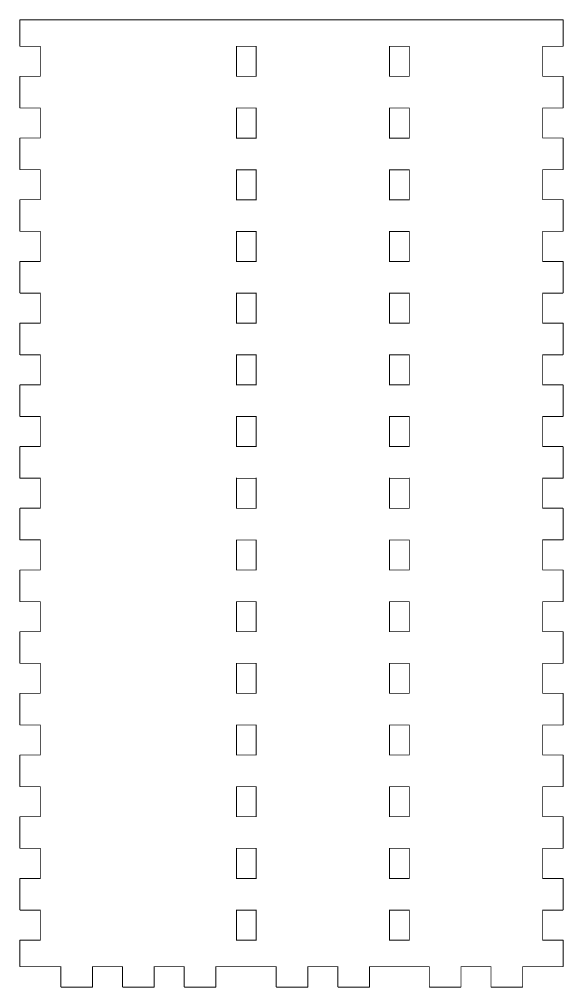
# Model space of a CAD drawing. Extents: x 1 to 1342, y 1 to 618.
# Drawn here: x 1.2 to 133.6, y 239.1 to 474.6 of the extents above; entities that cross this region are included whole.
import ezdxf

# ---------------------------------------------------------------- set-up
doc = ezdxf.new("R2010")
doc.units = 0
doc.layers.get('0').update_dxf_attribs({"linetype": 'CONTINUOUS'})

msp = doc.modelspace()

# ---------------------------------------------------------------- linework, layer by layer
at = {"color": 0, "const_width": 0.2}
for points in [[(6.35963, 474.461), (1.36012, 474.461), (1.34221, 474.461), (1.28846, 474.433), (1.25953, 474.38), (1.25953, 474.359)], [(1.25953, 474.359), (1.25953, 468.111)], [(53.8745, 474.461), (6.35963, 474.461)], [(58.874, 474.461), (53.8745, 474.461)], [(91.1158, 474.461), (58.874, 474.461)], [(96.1154, 474.461), (91.1158, 474.461)], [(128.357, 474.461), (96.1154, 474.461)], [(133.357, 474.461), (128.357, 474.461)], [(133.458, 474.359), (133.458, 474.38), (133.427, 474.433), (133.373, 474.461), (133.357, 474.461)], [(133.458, 468.111), (133.458, 474.359)], [(1.25953, 468.111), (1.25953, 468.094), (1.28846, 468.041), (1.34221, 468.009), (1.36012, 468.009)], [(1.36012, 468.009), (6.35963, 468.009), (6.34175, 468.009), (6.28798, 468.041), (6.25905, 468.094), (6.25905, 468.111)], [(6.25905, 468.111), (6.25905, 460.611), (6.25905, 460.629), (6.28798, 460.682), (6.34175, 460.71), (6.35963, 460.71)], [(128.458, 460.611), (128.458, 468.111), (128.458, 468.094), (128.428, 468.041), (128.374, 468.009), (128.357, 468.009)], [(128.357, 468.009), (133.357, 468.009), (133.373, 468.009), (133.427, 468.041), (133.458, 468.094), (133.458, 468.111)], [(6.35963, 460.71), (1.36012, 460.71), (1.34221, 460.71), (1.28846, 460.682), (1.25953, 460.629), (1.25953, 460.611)], [(1.25953, 460.611), (1.25953, 453.111)], [(133.357, 460.71), (128.357, 460.71), (128.374, 460.71), (128.428, 460.682), (128.458, 460.629), (128.458, 460.611)], [(133.458, 460.611), (133.458, 460.629), (133.427, 460.682), (133.373, 460.71), (133.357, 460.71)], [(133.458, 453.111), (133.458, 460.611)], [(1.25953, 453.111), (1.25953, 453.094), (1.28846, 453.041), (1.34221, 453.009), (1.36012, 453.009)], [(1.36012, 453.009), (6.35963, 453.009), (6.34175, 453.009), (6.28798, 453.041), (6.25905, 453.094), (6.25905, 453.111)], [(6.25905, 453.111), (6.25905, 445.608), (6.25905, 445.629), (6.28798, 445.682), (6.34175, 445.71), (6.35963, 445.71)], [(128.458, 445.608), (128.458, 453.111), (128.458, 453.094), (128.428, 453.041), (128.374, 453.009), (128.357, 453.009)], [(128.357, 453.009), (133.357, 453.009), (133.373, 453.009), (133.427, 453.041), (133.458, 453.094), (133.458, 453.111)], [(6.35963, 445.71), (1.36012, 445.71), (1.34221, 445.71), (1.28846, 445.682), (1.25953, 445.629), (1.25953, 445.608)], [(1.25953, 445.608), (1.25953, 438.108)], [(133.357, 445.71), (128.357, 445.71), (128.374, 445.71), (128.428, 445.682), (128.458, 445.629), (128.458, 445.608)], [(133.458, 445.608), (133.458, 445.629), (133.427, 445.682), (133.373, 445.71), (133.357, 445.71)], [(133.458, 438.108), (133.458, 445.608)], [(1.25953, 438.108), (1.25953, 438.094), (1.28846, 438.037), (1.34221, 438.009), (1.36012, 438.009)], [(1.36012, 438.009), (6.35963, 438.009), (6.34175, 438.009), (6.28798, 438.037), (6.25905, 438.094), (6.25905, 438.108)], [(6.25905, 438.108), (6.25905, 430.608), (6.25905, 430.625), (6.28798, 430.678), (6.34175, 430.71), (6.35963, 430.71)], [(128.458, 430.608), (128.458, 438.108), (128.458, 438.094), (128.428, 438.037), (128.374, 438.009), (128.357, 438.009)], [(128.357, 438.009), (133.357, 438.009), (133.373, 438.009), (133.427, 438.037), (133.458, 438.094), (133.458, 438.108)], [(6.35963, 430.71), (1.36012, 430.71), (1.34221, 430.71), (1.28846, 430.678), (1.25953, 430.625), (1.25953, 430.608)], [(1.25953, 430.608), (1.25953, 423.108)], [(133.357, 430.71), (128.357, 430.71), (128.374, 430.71), (128.428, 430.678), (128.458, 430.625), (128.458, 430.608)], [(133.458, 430.608), (133.458, 430.625), (133.427, 430.678), (133.373, 430.71), (133.357, 430.71)], [(133.458, 423.108), (133.458, 430.608)], [(1.25953, 423.108), (1.25953, 423.09), (1.28846, 423.037), (1.34221, 423.005), (1.36012, 423.005)], [(1.36012, 423.005), (6.35963, 423.005), (6.34175, 423.005), (6.28798, 423.037), (6.25905, 423.09), (6.25905, 423.108)], [(6.25905, 423.108), (6.25905, 415.607), (6.25905, 415.625), (6.28798, 415.678), (6.34175, 415.706), (6.35963, 415.706)], [(128.458, 415.607), (128.458, 423.108), (128.458, 423.09), (128.428, 423.037), (128.374, 423.005), (128.357, 423.005)], [(128.357, 423.005), (133.357, 423.005), (133.373, 423.005), (133.427, 423.037), (133.458, 423.09), (133.458, 423.108)], [(6.35963, 415.706), (1.36012, 415.706), (1.34221, 415.706), (1.28846, 415.678), (1.25953, 415.625), (1.25953, 415.607)], [(1.25953, 415.607), (1.25953, 408.107)], [(133.357, 415.706), (128.357, 415.706), (128.374, 415.706), (128.428, 415.678), (128.458, 415.625), (128.458, 415.607)], [(133.458, 415.607), (133.458, 415.625), (133.427, 415.678), (133.373, 415.706), (133.357, 415.706)], [(133.458, 408.107), (133.458, 415.607)], [(1.25953, 408.107), (1.25953, 408.09), (1.28846, 408.037), (1.34221, 408.005), (1.36012, 408.005)], [(1.36012, 408.005), (6.35963, 408.005), (6.34175, 408.005), (6.28798, 408.037), (6.25905, 408.09), (6.25905, 408.107)], [(6.25905, 408.107), (6.25905, 400.604), (6.25905, 400.625), (6.28798, 400.678), (6.34175, 400.706), (6.35963, 400.706)], [(128.458, 400.604), (128.458, 408.107), (128.458, 408.09), (128.428, 408.037), (128.374, 408.005), (128.357, 408.005)], [(128.357, 408.005), (133.357, 408.005), (133.373, 408.005), (133.427, 408.037), (133.458, 408.09), (133.458, 408.107)], [(6.35963, 400.706), (1.36012, 400.706), (1.34221, 400.706), (1.28846, 400.678), (1.25953, 400.625), (1.25953, 400.604)], [(1.25953, 400.604), (1.25953, 393.104)], [(133.357, 400.706), (128.357, 400.706), (128.374, 400.706), (128.428, 400.678), (128.458, 400.625), (128.458, 400.604)], [(133.458, 400.604), (133.458, 400.625), (133.427, 400.678), (133.373, 400.706), (133.357, 400.706)], [(133.458, 393.104), (133.458, 400.604)], [(1.25953, 393.104), (1.25953, 393.09), (1.28846, 393.033), (1.34221, 393.005), (1.36012, 393.005)], [(1.36012, 393.005), (6.35963, 393.005), (6.34175, 393.005), (6.28798, 393.033), (6.25905, 393.09), (6.25905, 393.104)], [(6.25905, 393.104), (6.25905, 385.604), (6.25905, 385.621), (6.28798, 385.674), (6.34175, 385.706), (6.35963, 385.706)], [(128.458, 385.604), (128.458, 393.104), (128.458, 393.09), (128.428, 393.033), (128.374, 393.005), (128.357, 393.005)], [(128.357, 393.005), (133.357, 393.005), (133.373, 393.005), (133.427, 393.033), (133.458, 393.09), (133.458, 393.104)], [(6.35963, 385.706), (1.36012, 385.706), (1.34221, 385.706), (1.28846, 385.674), (1.25953, 385.621), (1.25953, 385.604)], [(1.25953, 385.604), (1.25953, 378.104)], [(133.357, 385.706), (128.357, 385.706), (128.374, 385.706), (128.428, 385.674), (128.458, 385.621), (128.458, 385.604)], [(133.458, 385.604), (133.458, 385.621), (133.427, 385.674), (133.373, 385.706), (133.357, 385.706)], [(133.458, 378.104), (133.458, 385.604)], [(1.25953, 378.104), (1.25953, 378.086), (1.28846, 378.033), (1.34221, 378.001), (1.36012, 378.001)], [(1.36012, 378.001), (6.35963, 378.001), (6.34175, 378.001), (6.28798, 378.033), (6.25905, 378.086), (6.25905, 378.104)], [(6.25905, 378.104), (6.25905, 370.604), (6.25905, 370.621), (6.28798, 370.674), (6.34175, 370.702), (6.35963, 370.702)], [(128.458, 370.604), (128.458, 378.104), (128.458, 378.086), (128.428, 378.033), (128.374, 378.001), (128.357, 378.001)], [(128.357, 378.001), (133.357, 378.001), (133.373, 378.001), (133.427, 378.033), (133.458, 378.086), (133.458, 378.104)], [(6.35963, 370.702), (1.36012, 370.702), (1.34221, 370.702), (1.28846, 370.674), (1.25953, 370.621), (1.25953, 370.604)], [(1.25953, 370.604), (1.25953, 363.104)], [(133.357, 370.702), (128.357, 370.702), (128.374, 370.702), (128.428, 370.674), (128.458, 370.621), (128.458, 370.604)], [(133.458, 370.604), (133.458, 370.621), (133.427, 370.674), (133.373, 370.702), (133.357, 370.702)], [(133.458, 363.104), (133.458, 370.604)], [(1.25953, 363.104), (1.25953, 363.086), (1.28846, 363.033), (1.34221, 363.001), (1.36012, 363.001)], [(1.36012, 363.001), (6.35963, 363.001), (6.34175, 363.001), (6.28798, 363.033), (6.25905, 363.086), (6.25905, 363.104)], [(6.25905, 363.104), (6.25905, 355.6), (6.25905, 355.618), (6.28798, 355.674), (6.34175, 355.702), (6.35963, 355.702)], [(128.458, 355.6), (128.458, 363.104), (128.458, 363.086), (128.428, 363.033), (128.374, 363.001), (128.357, 363.001)], [(128.357, 363.001), (133.357, 363.001), (133.373, 363.001), (133.427, 363.033), (133.458, 363.086), (133.458, 363.104)], [(6.35963, 355.702), (1.36012, 355.702), (1.34221, 355.702), (1.28846, 355.674), (1.25953, 355.618), (1.25953, 355.6)], [(1.25953, 355.6), (1.25953, 348.101)], [(133.357, 355.702), (128.357, 355.702), (128.374, 355.702), (128.428, 355.674), (128.458, 355.618), (128.458, 355.6)], [(133.458, 355.6), (133.458, 355.618), (133.427, 355.674), (133.373, 355.702), (133.357, 355.702)], [(133.458, 348.101), (133.458, 355.6)], [(1.25953, 348.101), (1.25953, 348.084), (1.28846, 348.03), (1.34221, 348), (1.36012, 348)], [(1.36012, 348), (6.35963, 348), (6.34175, 348), (6.28798, 348.03), (6.25905, 348.084), (6.25905, 348.101)], [(6.25905, 348.101), (6.25905, 340.6), (6.25905, 340.618), (6.28798, 340.672), (6.34175, 340.701), (6.35963, 340.701)], [(128.458, 340.6), (128.458, 348.101), (128.458, 348.084), (128.428, 348.03), (128.374, 348), (128.357, 348)], [(128.357, 348), (133.357, 348), (133.373, 348), (133.427, 348.03), (133.458, 348.084), (133.458, 348.101)], [(6.35963, 340.701), (1.36012, 340.701), (1.34221, 340.701), (1.28846, 340.672), (1.25953, 340.618), (1.25953, 340.6)], [(1.25953, 340.6), (1.25953, 333.099)], [(133.357, 340.701), (128.357, 340.701), (128.374, 340.701), (128.428, 340.672), (128.458, 340.618), (128.458, 340.6)], [(133.458, 340.6), (133.458, 340.618), (133.427, 340.672), (133.373, 340.701), (133.357, 340.701)], [(133.458, 333.099), (133.458, 340.6)], [(1.25953, 333.099), (1.25953, 333.083), (1.28846, 333.029), (1.34221, 332.999), (1.36012, 332.999)], [(1.36012, 332.999), (6.35963, 332.999), (6.34175, 332.999), (6.28798, 333.029), (6.25905, 333.083), (6.25905, 333.099)], [(6.25905, 333.099), (6.25905, 325.599), (6.25905, 325.617), (6.28798, 325.67), (6.34175, 325.699), (6.35963, 325.699)], [(128.458, 325.599), (128.458, 333.099), (128.458, 333.083), (128.428, 333.029), (128.374, 332.999), (128.357, 332.999)], [(128.357, 332.999), (133.357, 332.999), (133.373, 332.999), (133.427, 333.029), (133.458, 333.083), (133.458, 333.099)], [(6.35963, 325.699), (1.36012, 325.699), (1.34221, 325.699), (1.28846, 325.67), (1.25953, 325.617), (1.25953, 325.599)], [(1.25953, 325.599), (1.25953, 318.098)], [(133.357, 325.699), (128.357, 325.699), (128.374, 325.699), (128.428, 325.67), (128.458, 325.617), (128.458, 325.599)], [(133.458, 325.599), (133.458, 325.617), (133.427, 325.67), (133.373, 325.699), (133.357, 325.699)], [(133.458, 318.098), (133.458, 325.599)], [(1.25953, 318.098), (1.25953, 318.081), (1.28846, 318.028), (1.34221, 317.997), (1.36012, 317.997)], [(1.36012, 317.997), (6.35963, 317.997), (6.34175, 317.997), (6.28798, 318.028), (6.25905, 318.081), (6.25905, 318.098)], [(6.25905, 318.098), (6.25905, 310.598), (6.25905, 310.615), (6.28798, 310.669), (6.34175, 310.698), (6.35963, 310.698)], [(128.458, 310.598), (128.458, 318.098), (128.458, 318.081), (128.428, 318.028), (128.374, 317.997), (128.357, 317.997)], [(128.357, 317.997), (133.357, 317.997), (133.373, 317.997), (133.427, 318.028), (133.458, 318.081), (133.458, 318.098)], [(6.35963, 310.698), (1.36012, 310.698), (1.34221, 310.698), (1.28846, 310.669), (1.25953, 310.615), (1.25953, 310.598)], [(133.357, 310.698), (128.357, 310.698), (128.374, 310.698), (128.428, 310.669), (128.458, 310.615), (128.458, 310.598)], [(133.458, 310.598), (133.458, 310.615), (133.427, 310.669), (133.373, 310.698), (133.357, 310.698)], [(1.25953, 310.598), (1.25953, 303.097)], [(133.458, 303.097), (133.458, 310.598)], [(1.25953, 303.097), (1.25953, 303.08), (1.28846, 303.027), (1.34221, 302.996), (1.36012, 302.996)], [(1.36012, 302.996), (6.35963, 302.996), (6.34175, 302.996), (6.28798, 303.027), (6.25905, 303.08), (6.25905, 303.097)], [(6.25905, 303.097), (6.25905, 295.596), (6.25905, 295.614), (6.28798, 295.668), (6.34175, 295.697), (6.35963, 295.697)], [(128.458, 295.596), (128.458, 303.097), (128.458, 303.08), (128.428, 303.027), (128.374, 302.996), (128.357, 302.996)], [(128.357, 302.996), (133.357, 302.996), (133.373, 302.996), (133.427, 303.027), (133.458, 303.08), (133.458, 303.097)], [(6.35963, 295.697), (1.36012, 295.697), (1.34221, 295.697), (1.28846, 295.668), (1.25953, 295.614), (1.25953, 295.596)], [(1.25953, 295.596), (1.25953, 288.095)], [(133.357, 295.697), (128.357, 295.697), (128.374, 295.697), (128.428, 295.668), (128.458, 295.614), (128.458, 295.596)], [(133.458, 295.596), (133.458, 295.614), (133.427, 295.668), (133.373, 295.697), (133.357, 295.697)], [(133.458, 288.095), (133.458, 295.596)], [(1.25953, 288.095), (1.25953, 288.079), (1.28846, 288.025), (1.34221, 287.995), (1.36012, 287.995)], [(1.36012, 287.995), (6.35963, 287.995), (6.34175, 287.995), (6.28798, 288.025), (6.25905, 288.079), (6.25905, 288.095)], [(6.25905, 288.095), (6.25905, 280.595), (6.25905, 280.613), (6.28798, 280.666), (6.34175, 280.695), (6.35963, 280.695)], [(128.458, 280.595), (128.458, 288.095), (128.458, 288.079), (128.428, 288.025), (128.374, 287.995), (128.357, 287.995)], [(128.357, 287.995), (133.357, 287.995), (133.373, 287.995), (133.427, 288.025), (133.458, 288.079), (133.458, 288.095)], [(6.35963, 280.695), (1.36012, 280.695), (1.34221, 280.695), (1.28846, 280.666), (1.25953, 280.613), (1.25953, 280.595)], [(1.25953, 280.595), (1.25953, 273.094)], [(133.357, 280.695), (128.357, 280.695), (128.374, 280.695), (128.428, 280.666), (128.458, 280.613), (128.458, 280.595)], [(133.458, 280.595), (133.458, 280.613), (133.427, 280.666), (133.373, 280.695), (133.357, 280.695)], [(133.458, 273.094), (133.458, 280.595)], [(1.25953, 273.094), (1.25953, 273.078), (1.28846, 273.024), (1.34221, 272.994), (1.36012, 272.994)], [(1.36012, 272.994), (6.35963, 272.994), (6.34175, 272.994), (6.28798, 273.024), (6.25905, 273.078), (6.25905, 273.094)], [(6.25905, 273.094), (6.25905, 265.593), (6.25905, 265.611), (6.28798, 265.665), (6.34175, 265.694), (6.35963, 265.694)], [(128.458, 265.593), (128.458, 273.094), (128.458, 273.078), (128.428, 273.024), (128.374, 272.994), (128.357, 272.994)], [(128.357, 272.994), (133.357, 272.994), (133.373, 272.994), (133.427, 273.024), (133.458, 273.078), (133.458, 273.094)], [(6.35963, 265.694), (1.36012, 265.694), (1.34221, 265.694), (1.28846, 265.665), (1.25953, 265.611), (1.25953, 265.593)], [(1.25953, 265.593), (1.25953, 258.093)], [(133.357, 265.694), (128.357, 265.694), (128.374, 265.694), (128.428, 265.665), (128.458, 265.611), (128.458, 265.593)], [(133.458, 265.593), (133.458, 265.611), (133.427, 265.665), (133.373, 265.694), (133.357, 265.694)], [(133.458, 258.093), (133.458, 265.593)], [(1.25953, 258.093), (1.25953, 258.076), (1.28846, 258.022), (1.34221, 257.992), (1.36012, 257.992)], [(1.36012, 257.992), (6.35963, 257.992), (6.34175, 257.992), (6.28798, 258.022), (6.25905, 258.076), (6.25905, 258.093)], [(6.25905, 258.093), (6.25905, 250.592), (6.25905, 250.61), (6.28798, 250.664), (6.34175, 250.693), (6.35963, 250.693)], [(128.458, 250.592), (128.458, 258.093), (128.458, 258.076), (128.428, 258.022), (128.374, 257.992), (128.357, 257.992)], [(128.357, 257.992), (133.357, 257.992), (133.373, 257.992), (133.427, 258.022), (133.458, 258.076), (133.458, 258.093)], [(6.35963, 250.693), (1.36012, 250.693), (1.34221, 250.693), (1.28846, 250.664), (1.25953, 250.61), (1.25953, 250.592)], [(1.25953, 250.592), (1.25953, 244.343)], [(133.357, 250.693), (128.357, 250.693), (128.374, 250.693), (128.428, 250.664), (128.458, 250.61), (128.458, 250.592)], [(133.458, 250.592), (133.458, 250.61), (133.427, 250.664), (133.373, 250.693), (133.357, 250.693)], [(133.458, 244.343), (133.458, 250.592)], [(1.25953, 244.343), (1.25953, 244.326), (1.28846, 244.273), (1.34221, 244.242), (1.36012, 244.242)], [(1.36012, 244.242), (6.35963, 244.242)], [(6.35, 244.242), (11.3578, 244.242)], [(11.3578, 244.242), (11.3399, 244.242), (11.2861, 244.273), (11.2572, 244.326), (11.2572, 244.343)], [(11.2572, 244.343), (11.2572, 239.343), (11.2572, 239.327), (11.2861, 239.273), (11.3399, 239.243), (11.3578, 239.243)], [(18.9591, 239.343), (18.9591, 244.343), (18.9591, 244.326), (18.9288, 244.273), (18.875, 244.242), (18.8584, 244.242)], [(18.8584, 244.242), (26.3591, 244.242)], [(26.3591, 244.242), (26.3412, 244.242), (26.2874, 244.273), (26.2585, 244.326), (26.2585, 244.343)], [(26.2585, 244.343), (26.2585, 239.343), (26.2585, 239.327), (26.2874, 239.273), (26.3412, 239.243), (26.3591, 239.243)], [(33.9604, 239.343), (33.9604, 244.343), (33.9604, 244.326), (33.9301, 244.273), (33.8763, 244.242), (33.8598, 244.242)], [(33.8598, 244.242), (41.3604, 244.242)], [(41.3604, 244.242), (41.3424, 244.242), (41.2888, 244.273), (41.2598, 244.326), (41.2598, 244.343)], [(41.2598, 244.343), (41.2598, 239.343), (41.2598, 239.327), (41.2888, 239.273), (41.3424, 239.243), (41.3604, 239.243)], [(48.9617, 239.343), (48.9617, 244.343), (48.9617, 244.326), (48.9313, 244.273), (48.8777, 244.242), (48.8611, 244.242)], [(48.8611, 244.242), (53.8688, 244.242)], [(53.8688, 244.242), (58.8684, 244.242)], [(58.8684, 244.242), (63.7399, 244.242)], [(63.7399, 244.242), (63.7219, 244.242), (63.6683, 244.273), (63.6393, 244.326), (63.6393, 244.343)], [(63.6393, 244.343), (63.6393, 239.343), (63.6393, 239.327), (63.6683, 239.273), (63.7219, 239.243), (63.7399, 239.243)], [(71.3412, 239.343), (71.3412, 244.343), (71.3412, 244.326), (71.3109, 244.273), (71.2569, 244.242), (71.2403, 244.242)], [(71.2403, 244.242), (78.7411, 244.242)], [(78.7411, 244.242), (78.7231, 244.242), (78.6694, 244.273), (78.6405, 244.326), (78.6405, 244.343)], [(78.6405, 244.343), (78.6405, 239.343), (78.6405, 239.327), (78.6694, 239.273), (78.7231, 239.243), (78.7411, 239.243)], [(86.3424, 239.343), (86.3424, 244.343), (86.3424, 244.326), (86.312, 244.273), (86.2584, 244.242), (86.2418, 244.242)], [(86.2418, 244.242), (91.113, 244.242)], [(91.113, 244.242), (96.1125, 244.242)], [(96.1125, 244.242), (100.984, 244.242)], [(100.984, 244.242), (100.966, 244.242), (100.912, 244.273), (100.884, 244.326), (100.884, 244.343)], [(100.884, 244.343), (100.884, 239.343), (100.884, 239.327), (100.912, 239.273), (100.966, 239.243), (100.984, 239.243)], [(108.585, 239.343), (108.585, 244.343), (108.585, 244.326), (108.555, 244.273), (108.501, 244.242), (108.485, 244.242)], [(108.485, 244.242), (115.985, 244.242)], [(115.985, 244.242), (115.968, 244.242), (115.914, 244.273), (115.885, 244.326), (115.885, 244.343)], [(115.885, 244.343), (115.885, 239.343), (115.885, 239.327), (115.914, 239.273), (115.968, 239.243), (115.985, 239.243)], [(123.587, 239.343), (123.587, 244.343), (123.587, 244.326), (123.556, 244.273), (123.503, 244.242), (123.486, 244.242)], [(123.486, 244.242), (128.357, 244.242)], [(128.357, 244.242), (133.357, 244.242), (133.373, 244.242), (133.427, 244.273), (133.458, 244.326), (133.458, 244.343)], [(11.3578, 239.243), (18.8584, 239.243), (18.875, 239.243), (18.9288, 239.273), (18.9591, 239.327), (18.9591, 239.343)], [(26.3591, 239.243), (33.8598, 239.243), (33.8763, 239.243), (33.9301, 239.273), (33.9604, 239.327), (33.9604, 239.343)], [(41.3604, 239.243), (48.8611, 239.243), (48.8777, 239.243), (48.9313, 239.273), (48.9617, 239.327), (48.9617, 239.343)], [(63.7399, 239.243), (71.2403, 239.243), (71.2569, 239.243), (71.3109, 239.273), (71.3412, 239.327), (71.3412, 239.343)], [(78.7411, 239.243), (86.2418, 239.243), (86.2584, 239.243), (86.312, 239.273), (86.3424, 239.327), (86.3424, 239.343)], [(100.984, 239.243), (108.485, 239.243), (108.501, 239.243), (108.555, 239.273), (108.585, 239.327), (108.585, 239.343)], [(115.985, 239.243), (123.486, 239.243), (123.503, 239.243), (123.556, 239.273), (123.587, 239.327), (123.587, 239.343)]]:
    msp.add_lwpolyline(points, dxfattribs=at)
at = {"color": 5, "const_width": 0.2}
for points in [[(53.9694, 460.59), (53.9694, 468.094), (53.9694, 468.076), (53.939, 468.023), (53.8854, 467.991), (53.8688, 467.991)], [(53.8688, 467.991), (58.8684, 467.991), (58.8504, 467.991), (58.7968, 468.023), (58.7678, 468.076), (58.7678, 468.094)], [(58.7678, 468.094), (58.7678, 460.59)], [(91.2139, 460.59), (91.2139, 468.094), (91.2139, 468.076), (91.1835, 468.023), (91.1296, 467.991), (91.113, 467.991)], [(91.113, 467.991), (96.1125, 467.991), (96.0949, 467.991), (96.0409, 468.023), (96.012, 468.076), (96.012, 468.094)], [(96.012, 468.094), (96.012, 460.59)], [(58.8684, 460.693), (53.8688, 460.693), (53.8854, 460.693), (53.939, 460.664), (53.9694, 460.608), (53.9694, 460.59)], [(58.7692, 460.594), (58.7692, 460.611), (58.7982, 460.664), (58.8504, 460.693), (58.8684, 460.693)], [(96.1125, 460.693), (91.113, 460.693), (91.1296, 460.693), (91.1835, 460.664), (91.2139, 460.608), (91.2139, 460.59)], [(96.0134, 460.594), (96.0134, 460.611), (96.0423, 460.664), (96.0949, 460.693), (96.1125, 460.693)], [(53.9694, 445.59), (53.9694, 453.094), (53.9694, 453.076), (53.939, 453.023), (53.8854, 452.991), (53.8688, 452.991)], [(53.8688, 452.991), (58.8684, 452.991), (58.8504, 452.991), (58.7968, 453.023), (58.7678, 453.076), (58.7678, 453.094)], [(58.7678, 453.094), (58.7678, 445.59)], [(91.2139, 445.59), (91.2139, 453.094), (91.2139, 453.076), (91.1835, 453.023), (91.1296, 452.991), (91.113, 452.991)], [(91.113, 452.991), (96.1125, 452.991), (96.0949, 452.991), (96.0409, 453.023), (96.012, 453.076), (96.012, 453.094)], [(96.012, 453.094), (96.012, 445.59)], [(58.8684, 445.692), (53.8688, 445.692), (53.8854, 445.692), (53.939, 445.664), (53.9694, 445.608), (53.9694, 445.59)], [(58.7692, 445.594), (58.7692, 445.611), (58.7982, 445.664), (58.8504, 445.692), (58.8684, 445.692)], [(96.1125, 445.692), (91.113, 445.692), (91.1296, 445.692), (91.1835, 445.664), (91.2139, 445.608), (91.2139, 445.59)], [(96.0134, 445.594), (96.0134, 445.611), (96.0423, 445.664), (96.0949, 445.692), (96.1125, 445.692)], [(53.9694, 430.59), (53.9694, 438.094), (53.9694, 438.076), (53.939, 438.023), (53.8854, 437.991), (53.8688, 437.991)], [(53.8688, 437.991), (58.8684, 437.991), (58.8504, 437.991), (58.7968, 438.023), (58.7678, 438.076), (58.7678, 438.094)], [(58.7678, 438.094), (58.7678, 430.59)], [(91.2139, 430.59), (91.2139, 438.094), (91.2139, 438.076), (91.1835, 438.023), (91.1296, 437.991), (91.113, 437.991)], [(91.113, 437.991), (96.1125, 437.991), (96.0949, 437.991), (96.0409, 438.023), (96.012, 438.076), (96.012, 438.094)], [(96.012, 438.094), (96.012, 430.59)], [(58.8684, 430.692), (53.8688, 430.692), (53.8854, 430.692), (53.939, 430.664), (53.9694, 430.611), (53.9694, 430.59)], [(58.7692, 430.59), (58.7692, 430.611), (58.7982, 430.664), (58.8504, 430.692), (58.8684, 430.692)], [(96.1125, 430.692), (91.113, 430.692), (91.1296, 430.692), (91.1835, 430.664), (91.2139, 430.611), (91.2139, 430.59)], [(96.0134, 430.59), (96.0134, 430.611), (96.0423, 430.664), (96.0949, 430.692), (96.1125, 430.692)], [(53.9694, 415.59), (53.9694, 423.093), (53.9694, 423.076), (53.939, 423.023), (53.8854, 422.991), (53.8688, 422.991)], [(53.8688, 422.991), (58.8684, 422.991), (58.8504, 422.991), (58.7968, 423.023), (58.7678, 423.076), (58.7678, 423.093)], [(58.7678, 423.093), (58.7678, 415.59)], [(91.2139, 415.59), (91.2139, 423.093), (91.2139, 423.076), (91.1835, 423.023), (91.1296, 422.991), (91.113, 422.991)], [(91.113, 422.991), (96.1125, 422.991), (96.0949, 422.991), (96.0409, 423.023), (96.012, 423.076), (96.012, 423.093)], [(96.012, 423.093), (96.012, 415.59)], [(58.8684, 415.692), (53.8688, 415.692), (53.8854, 415.692), (53.939, 415.664), (53.9694, 415.611), (53.9694, 415.59)], [(58.7692, 415.59), (58.7692, 415.611), (58.7982, 415.664), (58.8504, 415.692), (58.8684, 415.692)], [(96.1125, 415.692), (91.113, 415.692), (91.1296, 415.692), (91.1835, 415.664), (91.2139, 415.611), (91.2139, 415.59)], [(96.0134, 415.59), (96.0134, 415.611), (96.0423, 415.664), (96.0949, 415.692), (96.1125, 415.692)], [(53.9694, 400.593), (53.9694, 408.093), (53.9694, 408.076), (53.939, 408.023), (53.8854, 407.991), (53.8688, 407.991)], [(53.8688, 407.991), (58.8684, 407.991), (58.8504, 407.991), (58.7968, 408.023), (58.7678, 408.076), (58.7678, 408.093)], [(58.7678, 408.093), (58.7678, 400.593)], [(91.2139, 400.593), (91.2139, 408.093), (91.2139, 408.076), (91.1835, 408.023), (91.1296, 407.991), (91.113, 407.991)], [(91.113, 407.991), (96.1125, 407.991), (96.0949, 407.991), (96.0409, 408.023), (96.012, 408.076), (96.012, 408.093)], [(96.012, 408.093), (96.012, 400.593)], [(58.8684, 400.692), (53.8688, 400.692), (53.8854, 400.692), (53.939, 400.664), (53.9694, 400.611), (53.9694, 400.593)], [(58.7692, 400.593), (58.7692, 400.611), (58.7982, 400.664), (58.8504, 400.692), (58.8684, 400.692)], [(96.1125, 400.692), (91.113, 400.692), (91.1296, 400.692), (91.1835, 400.664), (91.2139, 400.611), (91.2139, 400.593)], [(96.0134, 400.593), (96.0134, 400.611), (96.0423, 400.664), (96.0949, 400.692), (96.1125, 400.692)], [(53.9694, 385.593), (53.9694, 393.093), (53.9694, 393.076), (53.939, 393.023), (53.8854, 392.991), (53.8688, 392.991)], [(53.8688, 392.991), (58.8684, 392.991), (58.8504, 392.991), (58.7968, 393.023), (58.7678, 393.076), (58.7678, 393.093)], [(58.7678, 393.093), (58.7678, 385.593)], [(91.2139, 385.593), (91.2139, 393.093), (91.2139, 393.076), (91.1835, 393.023), (91.1296, 392.991), (91.113, 392.991)], [(91.113, 392.991), (96.1125, 392.991), (96.0949, 392.991), (96.0409, 393.023), (96.012, 393.076), (96.012, 393.093)], [(96.012, 393.093), (96.012, 385.593)], [(58.8684, 385.692), (53.8688, 385.692), (53.8854, 385.692), (53.939, 385.664), (53.9694, 385.611), (53.9694, 385.593)], [(58.7692, 385.593), (58.7692, 385.611), (58.7982, 385.664), (58.8504, 385.692), (58.8684, 385.692)], [(96.1125, 385.692), (91.113, 385.692), (91.1296, 385.692), (91.1835, 385.664), (91.2139, 385.611), (91.2139, 385.593)], [(96.0134, 385.593), (96.0134, 385.611), (96.0423, 385.664), (96.0949, 385.692), (96.1125, 385.692)], [(53.9694, 370.593), (53.9694, 378.093), (53.9694, 378.075), (53.939, 378.023), (53.8854, 377.991), (53.8688, 377.991)], [(53.8688, 377.991), (58.8684, 377.991), (58.8504, 377.991), (58.7968, 378.023), (58.7678, 378.075), (58.7678, 378.093)], [(58.7678, 378.093), (58.7678, 370.593)], [(91.2139, 370.593), (91.2139, 378.093), (91.2139, 378.075), (91.1835, 378.023), (91.1296, 377.991), (91.113, 377.991)], [(91.113, 377.991), (96.1125, 377.991), (96.0949, 377.991), (96.0409, 378.023), (96.012, 378.075), (96.012, 378.093)], [(96.012, 378.093), (96.012, 370.593)], [(58.8684, 370.692), (53.8688, 370.692), (53.8854, 370.692), (53.939, 370.664), (53.9694, 370.611), (53.9694, 370.593)], [(58.7692, 370.593), (58.7692, 370.611), (58.7982, 370.664), (58.8504, 370.692), (58.8684, 370.692)], [(96.1125, 370.692), (91.113, 370.692), (91.1296, 370.692), (91.1835, 370.664), (91.2139, 370.611), (91.2139, 370.593)], [(96.0134, 370.593), (96.0134, 370.611), (96.0423, 370.664), (96.0949, 370.692), (96.1125, 370.692)], [(53.9694, 355.593), (53.9694, 363.093), (53.9694, 363.075), (53.939, 363.022), (53.8854, 362.991), (53.8688, 362.991)], [(53.8688, 362.991), (58.8684, 362.991), (58.8504, 362.991), (58.7968, 363.022), (58.7678, 363.075), (58.7678, 363.093)], [(58.7678, 363.093), (58.7678, 355.593)], [(91.2139, 355.593), (91.2139, 363.093), (91.2139, 363.075), (91.1835, 363.022), (91.1296, 362.991), (91.113, 362.991)], [(91.113, 362.991), (96.1125, 362.991), (96.0949, 362.991), (96.0409, 363.022), (96.012, 363.075), (96.012, 363.093)], [(96.012, 363.093), (96.012, 355.593)], [(58.8684, 355.692), (53.8688, 355.692), (53.8854, 355.692), (53.939, 355.663), (53.9694, 355.611), (53.9694, 355.593)], [(58.7692, 355.593), (58.7692, 355.611), (58.7982, 355.663), (58.8504, 355.692), (58.8684, 355.692)], [(96.1125, 355.692), (91.113, 355.692), (91.1296, 355.692), (91.1835, 355.663), (91.2139, 355.611), (91.2139, 355.593)], [(96.0134, 355.593), (96.0134, 355.611), (96.0423, 355.663), (96.0949, 355.692), (96.1125, 355.692)], [(53.9694, 340.592), (53.9694, 348.093), (53.9694, 348.076), (53.939, 348.022), (53.8854, 347.992), (53.8688, 347.992)], [(53.8688, 347.992), (58.8684, 347.992), (58.8504, 347.992), (58.7968, 348.022), (58.7678, 348.076), (58.7678, 348.093)], [(58.7678, 348.093), (58.7678, 340.592)], [(91.2139, 340.592), (91.2139, 348.093), (91.2139, 348.076), (91.1835, 348.022), (91.1296, 347.992), (91.113, 347.992)], [(91.113, 347.992), (96.1125, 347.992), (96.0949, 347.992), (96.0409, 348.022), (96.012, 348.076), (96.012, 348.093)], [(96.012, 348.093), (96.012, 340.592)], [(58.8684, 340.692), (53.8688, 340.692), (53.8854, 340.692), (53.939, 340.663), (53.9694, 340.61), (53.9694, 340.592)], [(58.7692, 340.592), (58.7692, 340.61), (58.7982, 340.663), (58.8504, 340.692), (58.8684, 340.692)], [(96.1125, 340.692), (91.113, 340.692), (91.1296, 340.692), (91.1835, 340.663), (91.2139, 340.61), (91.2139, 340.592)], [(96.0134, 340.592), (96.0134, 340.61), (96.0423, 340.663), (96.0949, 340.692), (96.1125, 340.692)], [(53.9694, 325.592), (53.9694, 333.092), (53.9694, 333.076), (53.939, 333.022), (53.8854, 332.992), (53.8688, 332.992)], [(53.8688, 332.992), (58.8684, 332.992), (58.8504, 332.992), (58.7968, 333.022), (58.7678, 333.076), (58.7678, 333.092)], [(58.7678, 333.092), (58.7678, 325.592)], [(91.2139, 325.592), (91.2139, 333.092), (91.2139, 333.076), (91.1835, 333.022), (91.1296, 332.992), (91.113, 332.992)], [(91.113, 332.992), (96.1125, 332.992), (96.0949, 332.992), (96.0409, 333.022), (96.012, 333.076), (96.012, 333.092)], [(96.012, 333.092), (96.012, 325.592)], [(58.8684, 325.693), (53.8688, 325.693), (53.8854, 325.693), (53.939, 325.664), (53.9694, 325.61), (53.9694, 325.592)], [(58.7692, 325.592), (58.7692, 325.61), (58.7982, 325.664), (58.8504, 325.693), (58.8684, 325.693)], [(96.1125, 325.693), (91.113, 325.693), (91.1296, 325.693), (91.1835, 325.664), (91.2139, 325.61), (91.2139, 325.592)], [(96.0134, 325.592), (96.0134, 325.61), (96.0423, 325.664), (96.0949, 325.693), (96.1125, 325.693)], [(53.9694, 310.592), (53.9694, 318.093), (53.9694, 318.076), (53.939, 318.022), (53.8854, 317.992), (53.8688, 317.992)], [(53.8688, 317.992), (58.8684, 317.992), (58.8504, 317.992), (58.7968, 318.022), (58.7678, 318.076), (58.7678, 318.093)], [(58.7678, 318.093), (58.7678, 310.592)], [(91.2139, 310.592), (91.2139, 318.093), (91.2139, 318.076), (91.1835, 318.022), (91.1296, 317.992), (91.113, 317.992)], [(91.113, 317.992), (96.1125, 317.992), (96.0949, 317.992), (96.0409, 318.022), (96.012, 318.076), (96.012, 318.093)], [(96.012, 318.093), (96.012, 310.592)], [(58.8684, 310.692), (53.8688, 310.692), (53.8854, 310.692), (53.939, 310.664), (53.9694, 310.61), (53.9694, 310.592)], [(58.7692, 310.592), (58.7692, 310.61), (58.7982, 310.664), (58.8504, 310.692), (58.8684, 310.692)], [(96.1125, 310.692), (91.113, 310.692), (91.1296, 310.692), (91.1835, 310.664), (91.2139, 310.61), (91.2139, 310.592)], [(96.0134, 310.592), (96.0134, 310.61), (96.0423, 310.664), (96.0949, 310.692), (96.1125, 310.692)], [(53.9694, 295.592), (53.9694, 303.093), (53.9694, 303.076), (53.939, 303.022), (53.8854, 302.992), (53.8688, 302.992)], [(53.8688, 302.992), (58.8684, 302.992), (58.8504, 302.992), (58.7968, 303.022), (58.7678, 303.076), (58.7678, 303.093)], [(58.7678, 303.093), (58.7678, 295.592)], [(91.2139, 295.592), (91.2139, 303.093), (91.2139, 303.076), (91.1835, 303.022), (91.1296, 302.992), (91.113, 302.992)], [(91.113, 302.992), (96.1125, 302.992), (96.0949, 302.992), (96.0409, 303.022), (96.012, 303.076), (96.012, 303.093)], [(96.012, 303.093), (96.012, 295.592)], [(58.8684, 295.693), (53.8688, 295.693), (53.8854, 295.693), (53.939, 295.664), (53.9694, 295.61), (53.9694, 295.592)], [(58.7692, 295.592), (58.7692, 295.61), (58.7982, 295.664), (58.8504, 295.693), (58.8684, 295.693)], [(96.1125, 295.693), (91.113, 295.693), (91.1296, 295.693), (91.1835, 295.664), (91.2139, 295.61), (91.2139, 295.592)], [(96.0134, 295.592), (96.0134, 295.61), (96.0423, 295.664), (96.0949, 295.693), (96.1125, 295.693)], [(53.9694, 280.592), (53.9694, 288.093), (53.9694, 288.076), (53.939, 288.022), (53.8854, 287.992), (53.8688, 287.992)], [(53.8688, 287.992), (58.8684, 287.992), (58.8504, 287.992), (58.7968, 288.022), (58.7678, 288.076), (58.7678, 288.093)], [(58.7678, 288.093), (58.7678, 280.592)], [(91.2139, 280.592), (91.2139, 288.093), (91.2139, 288.076), (91.1835, 288.022), (91.1296, 287.992), (91.113, 287.992)], [(91.113, 287.992), (96.1125, 287.992), (96.0949, 287.992), (96.0409, 288.022), (96.012, 288.076), (96.012, 288.093)], [(96.012, 288.093), (96.012, 280.592)], [(58.8684, 280.693), (53.8688, 280.693), (53.8854, 280.693), (53.939, 280.664), (53.9694, 280.61), (53.9694, 280.592)], [(58.7692, 280.592), (58.7692, 280.61), (58.7982, 280.664), (58.8504, 280.693), (58.8684, 280.693)], [(96.1125, 280.693), (91.113, 280.693), (91.1296, 280.693), (91.1835, 280.664), (91.2139, 280.61), (91.2139, 280.592)], [(96.0134, 280.592), (96.0134, 280.61), (96.0423, 280.664), (96.0949, 280.693), (96.1125, 280.693)], [(53.9694, 265.592), (53.9694, 273.093), (53.9694, 273.076), (53.939, 273.022), (53.8854, 272.992), (53.8688, 272.992)], [(53.8688, 272.992), (58.8684, 272.992), (58.8504, 272.992), (58.7968, 273.022), (58.7678, 273.076), (58.7678, 273.093)], [(58.7678, 273.093), (58.7678, 265.592)], [(91.2139, 265.592), (91.2139, 273.093), (91.2139, 273.076), (91.1835, 273.022), (91.1296, 272.992), (91.113, 272.992)], [(91.113, 272.992), (96.1125, 272.992), (96.0949, 272.992), (96.0409, 273.022), (96.012, 273.076), (96.012, 273.093)], [(96.012, 273.093), (96.012, 265.592)], [(58.8684, 265.693), (53.8688, 265.693), (53.8854, 265.693), (53.939, 265.664), (53.9694, 265.61), (53.9694, 265.592)], [(58.7692, 265.592), (58.7692, 265.61), (58.7982, 265.664), (58.8504, 265.693), (58.8684, 265.693)], [(96.1125, 265.693), (91.113, 265.693), (91.1296, 265.693), (91.1835, 265.664), (91.2139, 265.61), (91.2139, 265.592)], [(96.0134, 265.592), (96.0134, 265.61), (96.0423, 265.664), (96.0949, 265.693), (96.1125, 265.693)], [(53.9694, 250.592), (53.9694, 258.093), (53.9694, 258.076), (53.939, 258.022), (53.8854, 257.992), (53.8688, 257.992)], [(53.8688, 257.992), (58.8684, 257.992), (58.8504, 257.992), (58.7968, 258.022), (58.7678, 258.076), (58.7678, 258.093)], [(58.7678, 258.093), (58.7678, 250.592)], [(91.2139, 250.592), (91.2139, 258.093), (91.2139, 258.076), (91.1835, 258.022), (91.1296, 257.992), (91.113, 257.992)], [(91.113, 257.992), (96.1125, 257.992), (96.0949, 257.992), (96.0409, 258.022), (96.012, 258.076), (96.012, 258.093)], [(96.012, 258.093), (96.012, 250.592)], [(58.8684, 250.693), (53.8688, 250.693), (53.8854, 250.693), (53.939, 250.664), (53.9694, 250.61), (53.9694, 250.592)], [(58.7692, 250.592), (58.7692, 250.61), (58.7982, 250.664), (58.8504, 250.693), (58.8684, 250.693)], [(96.1125, 250.693), (91.113, 250.693), (91.1296, 250.693), (91.1835, 250.664), (91.2139, 250.61), (91.2139, 250.592)], [(96.0134, 250.592), (96.0134, 250.61), (96.0423, 250.664), (96.0949, 250.693), (96.1125, 250.693)]]:
    msp.add_lwpolyline(points, dxfattribs=at)

doc.saveas('drawing.dxf')
